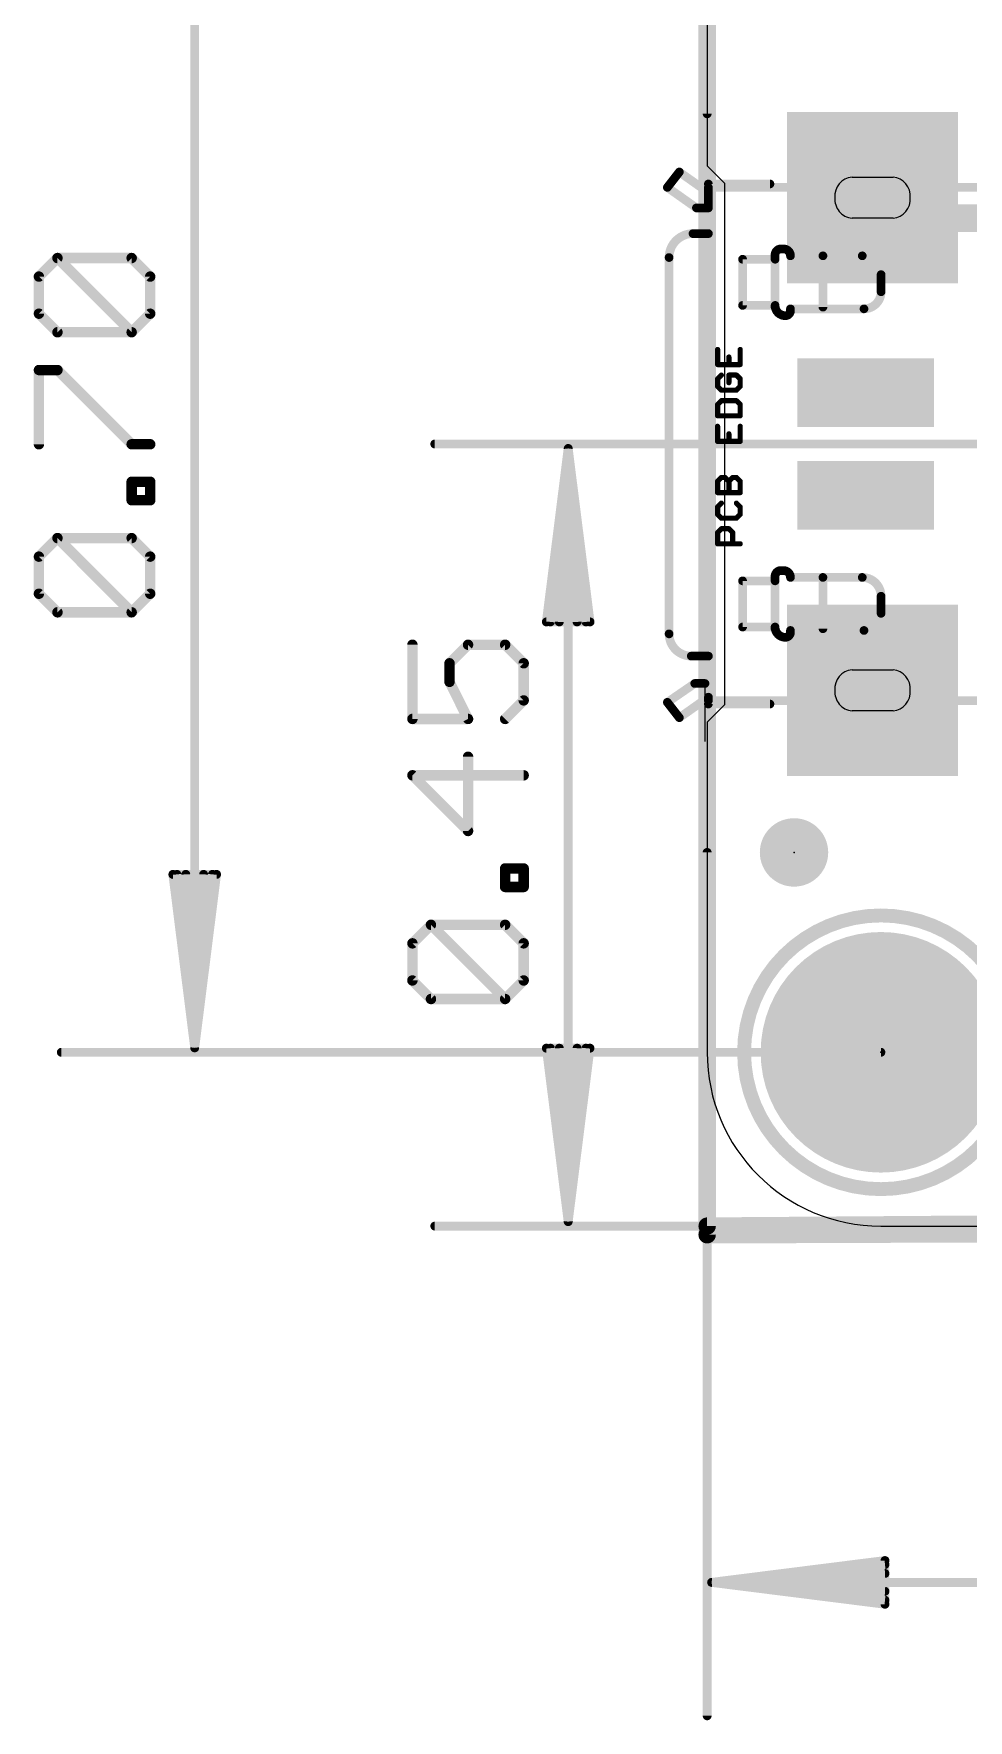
# Model space of a CAD drawing. Extents: x -9.8 to 49.9, y -7.2 to 30.7.
# Drawn here: x -9.85 to 3.82, y -7.22 to 17.43 of the extents above; entities that cross this region are included whole.
import ezdxf

# ---------------------------------------------------------------- set-up
doc = ezdxf.new("R2010")
doc.units = 0
for name, color, linetype in [('1', 14, 'CONTINUOUS'), ('16', 174, 'CONTINUOUS'), ('17', 94, 'CONTINUOUS'), ('20', 178, 'CONTINUOUS'), ('21', 2, 'CONTINUOUS'), ('23', 178, 'CONTINUOUS'), ('47', 250, 'CONTINUOUS'), ('51', 250, 'CONTINUOUS')]:
    doc.layers.add(name, color=color, linetype=linetype)

# ---------------------------------------------------------------- blocks, each defined once
blk = doc.blocks.new('RECT')
blk.add_solid([(-0.5, -0.5), (0.5, -0.5), (-0.5, 0.5), (0.5, 0.5)])
blk = doc.blocks.new('SQUAREP')
blk.add_solid([(-0.5, -0.5), (0.5, -0.5), (-0.5, 0.5), (0.5, 0.5)])
blk = doc.blocks.new('PIE')
at = {"const_width": 0.5}
blk.add_lwpolyline([(0, -0.25, 1), (0, 0.25, 1), (0, -0.25)], format="xyb", dxfattribs=at)
blk = doc.blocks.new('ROUNDP')
at = {"const_width": 0.5}
blk.add_lwpolyline([(0, -0.25, 1), (0, 0.25, 1), (0, -0.25)], format="xyb", dxfattribs=at)

msp = doc.modelspace()

# ---------------------------------------------------------------- linework, layer by layer
at = {"layer": '1'}
for points, const_width in [([(0, -0.127), (0, 22.606)], 0.254), ([(5.218, 14.73), (2.845, 14.73)], 0.4064), ([(36.068, 0), (0, -0.127)], 0.254)]:
    msp.add_lwpolyline(points, dxfattribs=dict(at, const_width=const_width))
for points, const_width in [([(2.845, 14.8316, 1), (2.845, 14.6284)], 0.2032), ([(-0.0002, -0.0635, 1), (0.0002, -0.1905)], 0.127), ([(-0.0635, -0.127, 1), (0.0635, -0.127)], 0.127)]:
    msp.add_lwpolyline(points, format="xyb", dxfattribs=dict(at, const_width=const_width))
at = {"layer": '16', "const_width": 0.254}
for points in [[(0, 0), (0, 22.733)], [(36.068, 0.254), (0, 0)]]:
    msp.add_lwpolyline(points, dxfattribs=at)
at = {"layer": '16', "const_width": 0.127}
for points in [[(-0.0004, 0.0635, 1), (0.0004, -0.0635)], [(-0.0635, 0, 1), (0.0635, 0)]]:
    msp.add_lwpolyline(points, format="xyb", dxfattribs=at)
at = {"layer": '20'}
for p, q in [((0, 20.32), (0, 15.494)), ((0, 15.494), (0.254, 15.24)), ((2.118, 15.33), (2.718, 15.33)), ((0.254, 15.24), (0.254, 7.62)), ((2.718, 14.73), (2.118, 14.73)), ((2.118, 8.13), (2.718, 8.13)), ((0.254, 7.62), (0, 7.366)), ((2.718, 7.53), (2.118, 7.53)), ((0, 7.366), (0, 2.54)), ((2.54, 0), (34.29, 0))]:
    msp.add_line(p, q, dxfattribs=at)
for centre, radius, start, end in [((2.143, 15.055), 0.2761, 95.1944, 185.1944), ((2.693, 15.055), 0.2761, 354.8056, 84.8056), ((2.143, 15.005), 0.2761, 174.8056, 264.8056), ((2.693, 15.005), 0.2761, 275.1944, 5.1944), ((2.143, 7.855), 0.2761, 95.1944, 185.1944), ((2.693, 7.855), 0.2761, 354.8056, 84.8056), ((2.143, 7.805), 0.2761, 174.8056, 264.8056), ((2.693, 7.805), 0.2761, 275.1944, 5.1944), ((2.54, 2.54), 2.54, 180, 270)]:
    msp.add_arc(centre, radius, start, end, dxfattribs=at)
at = {"layer": '21'}
for points, const_width in [([(0.018, 15.2618, 1), (0.018, 15.1982)], 0.0635), ([(0.0498, 15.23, 1), (-0.0137, 15.23)], 0.0635), ([(0.918, 15.1982, 1), (0.918, 15.2618)], 0.0635), ([(0.018, 7.6618, 1), (0.018, 7.5983)], 0.0635), ([(-0.0137, 7.63, 1), (0.0498, 7.63)], 0.0635), ([(0.918, 7.5983, 1), (0.918, 7.6618)], 0.0635), ([(2.54, 0.54, 1), (2.54, 4.54, 1), (2.54, 0.54)], 0.2032)]:
    msp.add_lwpolyline(points, format="xyb", dxfattribs=dict(at, const_width=const_width))
at = {"layer": '21', "const_width": 0.127}
for points in [[(0.918, 15.23), (0.018, 15.23)], [(0.018, 15.23), (0.018, 7.63)], [(0.018, 7.63), (0.918, 7.63)]]:
    msp.add_lwpolyline(points, dxfattribs=at)
at = {"layer": '23'}
for p in [(1.27, 5.461), (2.54, 2.54)]:
    msp.add_point(p, dxfattribs=at)
at = {"layer": '47'}
for points, const_width in [([(0, 16.256), (0, 30.271)], 0.13), ([(-7.493, 2.605), (-7.493, 20.128)], 0.13), ([(-9.7707, 13.8766), (-9.4995, 14.1478)], 0.1524), ([(-9.4995, 14.1478), (-8.4149, 14.1478)], 0.1524), ([(-8.4149, 13.0631), (-9.4995, 14.1478)], 0.1524), ([(-8.4149, 14.1478), (-8.1437, 13.8766)], 0.1524), ([(-9.7707, 13.3343), (-9.7707, 13.8766)], 0.1524), ([(-8.1437, 13.8766), (-8.1437, 13.3343)], 0.1524), ([(-9.4995, 13.0631), (-9.7707, 13.3343)], 0.1524), ([(-8.1437, 13.3343), (-8.4149, 13.0631)], 0.1524), ([(-8.4149, 13.0631), (-9.4995, 13.0631)], 0.1524), ([(-9.7707, 11.426), (-9.7707, 12.5106)], 0.1524), ([(-9.7707, 12.5106), (-9.4995, 12.5106)], 0.1524), ([(-9.4995, 12.5106), (-8.4149, 11.426)], 0.1524), ([(-8.4149, 11.426), (-8.1437, 11.426)], 0.1524), ([(4.318, 11.43), (-3.982, 11.43)], 0.13), ([(-2.032, 11.365), (-2.3512, 8.83)], 0.13), ([(-2.032, 11.365), (-2.292, 8.83)], 0.13), ([(-2.032, 11.365), (-2.162, 8.83)], 0.13), ([(-2.032, 0.065), (-2.032, 11.365)], 0.13), ([(-1.7128, 8.83), (-2.032, 11.365)], 0.13), ([(-1.902, 8.83), (-2.032, 11.365)], 0.13), ([(-1.772, 8.83), (-2.032, 11.365)], 0.13), ([(-8.4149, 10.6074), (-8.4149, 10.8786)], 0.1524), ([(-8.4149, 10.8786), (-8.1437, 10.8786)], 0.1524), ([(-8.1437, 10.8786), (-8.1437, 10.6074)], 0.1524), ([(-8.1437, 10.6074), (-8.4149, 10.6074)], 0.1524), ([(-9.7707, 9.7837), (-9.4995, 10.0549)], 0.1524), ([(-9.4995, 10.0549), (-8.4149, 10.0549)], 0.1524), ([(-8.4149, 8.9702), (-9.4995, 10.0549)], 0.1524), ([(-8.4149, 10.0549), (-8.1437, 9.7837)], 0.1524), ([(-9.7707, 9.2414), (-9.7707, 9.7837)], 0.1524), ([(-8.1437, 9.7837), (-8.1437, 9.2414)], 0.1524), ([(-9.4995, 8.9702), (-9.7707, 9.2414)], 0.1524), ([(-8.1437, 9.2414), (-8.4149, 8.9702)], 0.1524), ([(-8.4149, 8.9702), (-9.4995, 8.9702)], 0.1524), ([(-2.3512, 8.83), (-1.7128, 8.83)], 0.13), ([(-4.3097, 8.4963), (-4.3097, 7.4116)], 0.1524), ([(-3.7674, 8.2251), (-3.4962, 8.4963)], 0.1524), ([(-3.4962, 8.4963), (-2.9539, 8.4963)], 0.1524), ([(-2.9539, 8.4963), (-2.6827, 8.2251)], 0.1524), ([(-3.7674, 7.954), (-3.7674, 8.2251)], 0.1524), ([(-2.6827, 8.2251), (-2.6827, 7.6828)], 0.1524), ([(-3.4962, 7.4116), (-3.7674, 7.954)], 0.1524), ([(-2.6827, 7.6828), (-2.9539, 7.4116)], 0.1524), ([(-4.3097, 7.4116), (-3.4962, 7.4116)], 0.1524), ([(-3.4962, 5.7745), (-3.4962, 6.8591)], 0.1524), ([(-2.6827, 6.588), (-4.3097, 6.588)], 0.1524), ([(-4.3097, 6.588), (-3.4962, 5.7745)], 0.1524), ([(0, 5.461), (0, -7.157)], 0.13), ([(-7.493, 2.605), (-7.8122, 5.14)], 0.13), ([(-7.8122, 5.14), (-7.1738, 5.14)], 0.13), ([(-7.493, 2.605), (-7.753, 5.14)], 0.13), ([(-7.493, 2.605), (-7.623, 5.14)], 0.13), ([(-7.1738, 5.14), (-7.493, 2.605)], 0.13), ([(-7.363, 5.14), (-7.493, 2.605)], 0.13), ([(-7.233, 5.14), (-7.493, 2.605)], 0.13), ([(-2.9539, 4.9559), (-2.9539, 5.2271)], 0.1524), ([(-2.9539, 5.2271), (-2.6827, 5.2271)], 0.1524), ([(-2.6827, 5.2271), (-2.6827, 4.9559)], 0.1524), ([(-2.6827, 4.9559), (-2.9539, 4.9559)], 0.1524), ([(-4.3097, 4.1322), (-4.0385, 4.4034)], 0.1524), ([(-4.0385, 4.4034), (-2.9539, 4.4034)], 0.1524), ([(-2.9539, 3.3187), (-4.0385, 4.4034)], 0.1524), ([(-2.9539, 4.4034), (-2.6827, 4.1322)], 0.1524), ([(-4.3097, 3.5899), (-4.3097, 4.1322)], 0.1524), ([(-2.6827, 4.1322), (-2.6827, 3.5899)], 0.1524), ([(-4.0385, 3.3187), (-4.3097, 3.5899)], 0.1524), ([(-2.6827, 3.5899), (-2.9539, 3.3187)], 0.1524), ([(-2.9539, 3.3187), (-4.0385, 3.3187)], 0.1524), ([(2.54, 2.54), (-9.443, 2.54)], 0.13), ([(-2.032, 0.065), (-2.3512, 2.6)], 0.13), ([(-2.3512, 2.6), (-1.7128, 2.6)], 0.13), ([(-2.032, 0.065), (-2.292, 2.6)], 0.13), ([(-2.032, 0.065), (-2.162, 2.6)], 0.13), ([(-1.7128, 2.6), (-2.032, 0.065)], 0.13), ([(-1.902, 2.6), (-2.032, 0.065)], 0.13), ([(-1.772, 2.6), (-2.032, 0.065)], 0.13), ([(4.953, 0), (-3.982, 0)], 0.13), ([(0.065, -5.207), (2.6, -4.8878)], 0.13), ([(0.065, -5.207), (2.6, -4.947)], 0.13), ([(2.6, -4.8878), (2.6, -5.5262)], 0.13), ([(0.065, -5.207), (2.6, -5.077)], 0.13), ([(0.065, -5.207), (21.652, -5.207)], 0.13), ([(2.6, -5.5262), (0.065, -5.207)], 0.13), ([(2.6, -5.337), (0.065, -5.207)], 0.13), ([(2.6, -5.467), (0.065, -5.207)], 0.13)]:
    msp.add_lwpolyline(points, dxfattribs=dict(at, const_width=const_width))
for points, const_width in [([(-0.0325, 16.256, 1), (0.0325, 16.256)], 0.065), ([(-9.4726, 14.1747, 1), (-9.5265, 14.1208)], 0.0762), ([(-9.4995, 14.1859, 1), (-9.4995, 14.1097)], 0.0762), ([(-9.4726, 14.1208, 1), (-9.5265, 14.1747)], 0.0762), ([(-8.3879, 14.1747, 1), (-8.4418, 14.1208)], 0.0762), ([(-8.4149, 14.1097, 1), (-8.4149, 14.1859)], 0.0762), ([(-9.7326, 13.8766, 1), (-9.8088, 13.8766)], 0.0762), ([(-9.7976, 13.9036, 1), (-9.7437, 13.8497)], 0.0762), ([(-8.1056, 13.8766, 1), (-8.1818, 13.8766)], 0.0762), ([(-8.1706, 13.8497, 1), (-8.1168, 13.9036)], 0.0762), ([(-9.7437, 13.3612, 1), (-9.7976, 13.3073)], 0.0762), ([(-9.8088, 13.3343, 1), (-9.7326, 13.3343)], 0.0762), ([(-8.1818, 13.3343, 1), (-8.1056, 13.3343)], 0.0762), ([(-8.1168, 13.3073, 1), (-8.1706, 13.3612)], 0.0762), ([(-9.4995, 13.1012, 1), (-9.4995, 13.025)], 0.0762), ([(-9.5265, 13.0362, 1), (-9.4726, 13.0901)], 0.0762), ([(-8.4418, 13.0901, 1), (-8.3879, 13.0362)], 0.0762), ([(-8.4418, 13.0362, 1), (-8.3879, 13.0901)], 0.0762), ([(-8.4149, 13.025, 1), (-8.4149, 13.1012)], 0.0762), ([(-9.7326, 12.5106, 1), (-9.8088, 12.5106)], 0.0762), ([(-9.7707, 12.5487, 1), (-9.7707, 12.4725)], 0.0762), ([(-9.4726, 12.5376, 1), (-9.5265, 12.4837)], 0.0762), ([(-9.4995, 12.4725, 1), (-9.4995, 12.5487)], 0.0762), ([(-9.8088, 11.426, 1), (-9.7326, 11.426)], 0.0762), ([(-8.4149, 11.4641, 1), (-8.4149, 11.3879)], 0.0762), ([(-8.4418, 11.399, 1), (-8.3879, 11.4529)], 0.0762), ([(-8.1437, 11.3879, 1), (-8.1437, 11.4641)], 0.0762), ([(-3.982, 11.4625, 1), (-3.982, 11.3975)], 0.065), ([(-1.9995, 11.365, 1), (-2.0645, 11.365)], 0.065), ([(-1.9998, 11.3691, 1), (-2.0642, 11.3609)], 0.065), ([(-1.9995, 11.3633, 1), (-2.0645, 11.3667)], 0.065), ([(-1.9995, 11.3667, 1), (-2.0645, 11.3633)], 0.065), ([(-1.9997, 11.3683, 1), (-2.0643, 11.3617)], 0.065), ([(-1.9997, 11.3617, 1), (-2.0643, 11.3683)], 0.065), ([(-1.9998, 11.3609, 1), (-2.0642, 11.3691)], 0.065), ([(-8.3768, 10.8786, 1), (-8.453, 10.8786)], 0.0762), ([(-8.4149, 10.9167, 1), (-8.4149, 10.8405)], 0.0762), ([(-8.1056, 10.8786, 1), (-8.1818, 10.8786)], 0.0762), ([(-8.1437, 10.8405, 1), (-8.1437, 10.9167)], 0.0762), ([(-8.4149, 10.6455, 1), (-8.4149, 10.5693)], 0.0762), ([(-8.453, 10.6074, 1), (-8.3768, 10.6074)], 0.0762), ([(-8.1818, 10.6074, 1), (-8.1056, 10.6074)], 0.0762), ([(-8.1437, 10.5693, 1), (-8.1437, 10.6455)], 0.0762), ([(-9.4995, 10.093, 1), (-9.4995, 10.0168)], 0.0762), ([(-9.4726, 10.0818, 1), (-9.5265, 10.028)], 0.0762), ([(-9.4726, 10.028, 1), (-9.5265, 10.0818)], 0.0762), ([(-8.3879, 10.0818, 1), (-8.4418, 10.028)], 0.0762), ([(-8.4149, 10.0168, 1), (-8.4149, 10.093)], 0.0762), ([(-9.7326, 9.7837, 1), (-9.8088, 9.7837)], 0.0762), ([(-8.1056, 9.7837, 1), (-8.1818, 9.7837)], 0.0762), ([(-9.7976, 9.8107, 1), (-9.7437, 9.7568)], 0.0762), ([(-8.1706, 9.7568, 1), (-8.1168, 9.8107)], 0.0762), ([(-9.8088, 9.2414, 1), (-9.7326, 9.2414)], 0.0762), ([(-9.7437, 9.2683, 1), (-9.7976, 9.2145)], 0.0762), ([(-8.1818, 9.2414, 1), (-8.1056, 9.2414)], 0.0762), ([(-8.1168, 9.2145, 1), (-8.1706, 9.2683)], 0.0762), ([(-9.4995, 9.0083, 1), (-9.4995, 8.9321)], 0.0762), ([(-9.5265, 8.9433, 1), (-9.4726, 8.9972)], 0.0762), ([(-8.4418, 8.9972, 1), (-8.3879, 8.9433)], 0.0762), ([(-8.4418, 8.9433, 1), (-8.3879, 8.9972)], 0.0762), ([(-8.4149, 8.9321, 1), (-8.4149, 9.0083)], 0.0762), ([(-2.3512, 8.8625, 1), (-2.3512, 8.7975)], 0.065), ([(-1.7128, 8.7975, 1), (-1.7128, 8.8625)], 0.065), ([(-2.3835, 8.8341, 1), (-2.319, 8.8259)], 0.065), ([(-2.3243, 8.8333, 1), (-2.2597, 8.8267)], 0.065), ([(-2.1945, 8.8317, 1), (-2.1295, 8.8283)], 0.065), ([(-1.9345, 8.8283, 1), (-1.8695, 8.8317)], 0.065), ([(-1.8043, 8.8267, 1), (-1.7397, 8.8333)], 0.065), ([(-1.745, 8.8259, 1), (-1.6805, 8.8341)], 0.065), ([(-4.2716, 8.4963, 1), (-4.3478, 8.4963)], 0.0762), ([(-3.4962, 8.5344, 1), (-3.4962, 8.4582)], 0.0762), ([(-3.4693, 8.4693, 1), (-3.5231, 8.5232)], 0.0762), ([(-2.9269, 8.5232, 1), (-2.9808, 8.4693)], 0.0762), ([(-2.9539, 8.4582, 1), (-2.9539, 8.5344)], 0.0762), ([(-3.7293, 8.2251, 1), (-3.8055, 8.2251)], 0.0762), ([(-3.7943, 8.2521, 1), (-3.7404, 8.1982)], 0.0762), ([(-2.6446, 8.2251, 1), (-2.7208, 8.2251)], 0.0762), ([(-2.7096, 8.1982, 1), (-2.6558, 8.2521)], 0.0762), ([(-3.8055, 7.954, 1), (-3.7293, 7.954)], 0.0762), ([(-3.7333, 7.971, 1), (-3.8014, 7.9369)], 0.0762), ([(-2.7208, 7.6828, 1), (-2.6446, 7.6828)], 0.0762), ([(-2.6558, 7.6558, 1), (-2.7096, 7.7097)], 0.0762), ([(-4.3097, 7.4497, 1), (-4.3097, 7.3735)], 0.0762), ([(-4.3478, 7.4116, 1), (-4.2716, 7.4116)], 0.0762), ([(-3.5303, 7.3946, 1), (-3.4621, 7.4287)], 0.0762), ([(-3.4962, 7.3735, 1), (-3.4962, 7.4497)], 0.0762), ([(-2.9808, 7.4386, 1), (-2.9269, 7.3847)], 0.0762), ([(-3.4581, 6.8591, 1), (-3.5343, 6.8591)], 0.0762), ([(-4.3097, 6.6261, 1), (-4.3097, 6.5499)], 0.0762), ([(-4.2827, 6.6149, 1), (-4.3366, 6.561)], 0.0762), ([(-2.6827, 6.5499, 1), (-2.6827, 6.6261)], 0.0762), ([(-3.5343, 5.7745, 1), (-3.4581, 5.7745)], 0.0762), ([(-3.5231, 5.7475, 1), (-3.4693, 5.8014)], 0.0762), ([(0.0325, 5.461, 1), (-0.0325, 5.461)], 0.065), ([(-7.78, 5.1441, 1), (-7.8445, 5.1359)], 0.065), ([(-7.8122, 5.1725, 1), (-7.8122, 5.1075)], 0.065), ([(-7.7207, 5.1433, 1), (-7.7853, 5.1367)], 0.065), ([(-7.5905, 5.1417, 1), (-7.6555, 5.1383)], 0.065), ([(-7.3305, 5.1383, 1), (-7.3955, 5.1417)], 0.065), ([(-7.2007, 5.1367, 1), (-7.2653, 5.1433)], 0.065), ([(-7.1415, 5.1359, 1), (-7.206, 5.1441)], 0.065), ([(-7.1738, 5.1075, 1), (-7.1738, 5.1725)], 0.065), ([(-2.9158, 5.2271, 1), (-2.992, 5.2271)], 0.0762), ([(-2.9539, 5.2652, 1), (-2.9539, 5.189)], 0.0762), ([(-2.6446, 5.2271, 1), (-2.7208, 5.2271)], 0.0762), ([(-2.6827, 5.189, 1), (-2.6827, 5.2652)], 0.0762), ([(-2.9539, 4.994, 1), (-2.9539, 4.9178)], 0.0762), ([(-2.992, 4.9559, 1), (-2.9158, 4.9559)], 0.0762), ([(-2.7208, 4.9559, 1), (-2.6446, 4.9559)], 0.0762), ([(-2.6827, 4.9178, 1), (-2.6827, 4.994)], 0.0762), ([(-4.0385, 4.4415, 1), (-4.0385, 4.3653)], 0.0762), ([(-4.0116, 4.4303, 1), (-4.0655, 4.3765)], 0.0762), ([(-4.0116, 4.3765, 1), (-4.0655, 4.4303)], 0.0762), ([(-2.9269, 4.4303, 1), (-2.9808, 4.3765)], 0.0762), ([(-2.9539, 4.3653, 1), (-2.9539, 4.4415)], 0.0762), ([(-4.2716, 4.1322, 1), (-4.3478, 4.1322)], 0.0762), ([(-4.3366, 4.1592, 1), (-4.2827, 4.1053)], 0.0762), ([(-2.6446, 4.1322, 1), (-2.7208, 4.1322)], 0.0762), ([(-2.7096, 4.1053, 1), (-2.6558, 4.1592)], 0.0762), ([(-4.3478, 3.5899, 1), (-4.2716, 3.5899)], 0.0762), ([(-4.2827, 3.6168, 1), (-4.3366, 3.563)], 0.0762), ([(-2.7208, 3.5899, 1), (-2.6446, 3.5899)], 0.0762), ([(-2.6558, 3.563, 1), (-2.7096, 3.6168)], 0.0762), ([(-4.0385, 3.3568, 1), (-4.0385, 3.2806)], 0.0762), ([(-4.0655, 3.2918, 1), (-4.0116, 3.3457)], 0.0762), ([(-2.9808, 3.3457, 1), (-2.9269, 3.2918)], 0.0762), ([(-2.9808, 3.2918, 1), (-2.9269, 3.3457)], 0.0762), ([(-2.9539, 3.2806, 1), (-2.9539, 3.3568)], 0.0762), ([(-9.443, 2.5725, 1), (-9.443, 2.5075)], 0.065), ([(-7.5252, 2.6091, 1), (-7.4608, 2.6009)], 0.065), ([(-7.5253, 2.6083, 1), (-7.4607, 2.6017)], 0.065), ([(-7.5255, 2.6033, 1), (-7.4605, 2.6067)], 0.065), ([(-7.5255, 2.6067, 1), (-7.4605, 2.6033)], 0.065), ([(-7.5255, 2.605, 1), (-7.4605, 2.605)], 0.065), ([(-7.5253, 2.6017, 1), (-7.4607, 2.6083)], 0.065), ([(-7.5252, 2.6009, 1), (-7.4608, 2.6091)], 0.065), ([(-2.319, 2.6041, 1), (-2.3835, 2.5959)], 0.065), ([(-2.3512, 2.6325, 1), (-2.3512, 2.5675)], 0.065), ([(-2.2597, 2.6033, 1), (-2.3243, 2.5967)], 0.065), ([(-2.1295, 2.6017, 1), (-2.1945, 2.5983)], 0.065), ([(-1.8695, 2.5983, 1), (-1.9345, 2.6017)], 0.065), ([(-1.7397, 2.5967, 1), (-1.8043, 2.6033)], 0.065), ([(-1.6805, 2.5959, 1), (-1.745, 2.6041)], 0.065), ([(-1.7128, 2.5675, 1), (-1.7128, 2.6325)], 0.065), ([(2.54, 2.5075, 1), (2.54, 2.5725)], 0.065), ([(-3.982, 0.0325, 1), (-3.982, -0.0325)], 0.065), ([(-2.0642, 0.0691, 1), (-1.9998, 0.0609)], 0.065), ([(-2.0643, 0.0683, 1), (-1.9997, 0.0617)], 0.065), ([(-2.0645, 0.0633, 1), (-1.9995, 0.0667)], 0.065), ([(-2.0645, 0.0667, 1), (-1.9995, 0.0633)], 0.065), ([(-2.0645, 0.065, 1), (-1.9995, 0.065)], 0.065), ([(-2.0643, 0.0617, 1), (-1.9997, 0.0683)], 0.065), ([(-2.0642, 0.0609, 1), (-1.9998, 0.0691)], 0.065), ([(2.6325, -4.8878, 1), (2.5675, -4.8878)], 0.065), ([(2.6041, -4.92, 1), (2.5959, -4.8555)], 0.065), ([(2.6033, -4.9793, 1), (2.5967, -4.9147)], 0.065), ([(0.065, -5.1745, 1), (0.065, -5.2395)], 0.065), ([(0.0691, -5.1748, 1), (0.0609, -5.2392)], 0.065), ([(0.0633, -5.1745, 1), (0.0667, -5.2395)], 0.065), ([(0.0667, -5.1745, 1), (0.0633, -5.2395)], 0.065), ([(0.0683, -5.1747, 1), (0.0617, -5.2393)], 0.065), ([(0.0617, -5.1747, 1), (0.0683, -5.2393)], 0.065), ([(0.0609, -5.1748, 1), (0.0691, -5.2392)], 0.065), ([(2.6017, -5.1095, 1), (2.5983, -5.0445)], 0.065), ([(2.5967, -5.4993, 1), (2.6033, -5.4347)], 0.065), ([(2.5983, -5.3695, 1), (2.6017, -5.3045)], 0.065), ([(2.5675, -5.5262, 1), (2.6325, -5.5262)], 0.065), ([(2.5959, -5.5585, 1), (2.6041, -5.494)], 0.065), ([(-0.0325, -7.157, 1), (0.0325, -7.157)], 0.065)]:
    msp.add_lwpolyline(points, format="xyb", dxfattribs=dict(at, const_width=const_width))
at = {"layer": '51'}
msp.add_line((-0.032, 7.93), (-0.032, 7.08), dxfattribs=at)
for points, const_width in [([(-0.407, 15.405), (-0.582, 15.18)], 0.127), ([(-0.407, 15.405), (0.018, 15.105)], 0.127), ([(-0.582, 15.18), (-0.157, 14.88)], 0.127), ([(4.443, 15.18), (0.018, 15.18)], 0.127), ([(0.018, 15.18), (0.018, 15.105)], 0.127), ([(0.018, 15.105), (0.018, 14.88)], 0.127), ([(-0.157, 14.88), (0.018, 14.88)], 0.127), ([(0.018, 14.88), (0.018, 14.505)], 0.127), ([(0.018, 14.505), (-0.207, 14.505)], 0.127), ([(0.018, 14.505), (0.018, 8.33)], 0.127), ([(1.093, 14.28), (1.118, 14.28)], 0.127), ([(-0.557, 14.155), (-0.557, 8.655)], 0.127), ([(0.518, 13.455), (0.518, 14.13)], 0.127), ([(0.518, 14.13), (0.993, 14.13)], 0.127), ([(0.993, 14.13), (0.993, 14.205)], 0.127), ([(0.993, 14.13), (0.993, 13.43)], 0.127), ([(1.218, 14.18), (1.693, 14.18)], 0.127), ([(1.693, 14.18), (2.268, 14.18)], 0.127), ([(1.693, 14.18), (1.693, 13.43)], 0.127), ([(2.543, 13.905), (2.543, 13.655)], 0.127), ([(0.993, 13.455), (0.518, 13.455)], 0.127), ([(2.293, 13.405), (1.218, 13.405)], 0.127), ([(1.218, 13.405), (1.218, 13.38)], 0.127), ([(0.1526, 12.811), (0.1526, 12.5907)], 0.0762), ([(0.4831, 12.5907), (0.4831, 12.811)], 0.0762), ([(0.1526, 12.5907), (0.4831, 12.5907)], 0.0762), ([(0.3179, 12.5907), (0.3179, 12.7009)], 0.0762), ([(0.2077, 12.4368), (0.1526, 12.3817)], 0.0762), ([(0.1526, 12.3817), (0.1526, 12.2716)], 0.0762), ([(0.428, 12.4368), (0.3179, 12.4368)], 0.0762), ([(0.3179, 12.4368), (0.3179, 12.3267)], 0.0762), ([(0.4831, 12.3817), (0.428, 12.4368)], 0.0762), ([(0.4831, 12.2716), (0.4831, 12.3817)], 0.0762), ([(0.1526, 12.2716), (0.2077, 12.2165)], 0.0762), ([(0.2077, 12.0626), (0.1526, 12.0075)], 0.0762), ([(0.2077, 12.2165), (0.428, 12.2165)], 0.0762), ([(0.428, 12.0626), (0.2077, 12.0626)], 0.0762), ([(0.428, 12.2165), (0.4831, 12.2716)], 0.0762), ([(0.4831, 12.0075), (0.428, 12.0626)], 0.0762), ([(0.1526, 12.0075), (0.1526, 11.8423)], 0.0762), ([(0.1526, 11.8423), (0.4831, 11.8423)], 0.0762), ([(0.4831, 11.8423), (0.4831, 12.0075)], 0.0762), ([(0.1526, 11.6884), (0.1526, 11.4681)], 0.0762), ([(0.3179, 11.4681), (0.3179, 11.5783)], 0.0762), ([(0.4831, 11.4681), (0.4831, 11.6884)], 0.0762), ([(0.1526, 11.4681), (0.4831, 11.4681)], 0.0762), ([(0.1526, 10.8849), (0.2077, 10.94)], 0.0762), ([(0.1526, 10.7197), (0.1526, 10.8849)], 0.0762), ([(0.2077, 10.94), (0.2628, 10.94)], 0.0762), ([(0.2628, 10.94), (0.3179, 10.8849)], 0.0762), ([(0.3179, 10.8849), (0.3729, 10.94)], 0.0762), ([(0.3179, 10.7197), (0.3179, 10.8849)], 0.0762), ([(0.3729, 10.94), (0.428, 10.94)], 0.0762), ([(0.428, 10.94), (0.4831, 10.8849)], 0.0762), ([(0.4831, 10.8849), (0.4831, 10.7197)], 0.0762), ([(0.4831, 10.7197), (0.1526, 10.7197)], 0.0762), ([(0.2077, 10.5658), (0.1526, 10.5107)], 0.0762), ([(0.4831, 10.5107), (0.428, 10.5658)], 0.0762), ([(0.1526, 10.5107), (0.1526, 10.4006)], 0.0762), ([(0.1526, 10.4006), (0.2077, 10.3455)], 0.0762), ([(0.2077, 10.3455), (0.428, 10.3455)], 0.0762), ([(0.428, 10.3455), (0.4831, 10.4006)], 0.0762), ([(0.4831, 10.4006), (0.4831, 10.5107)], 0.0762), ([(0.1526, 10.1365), (0.2077, 10.1916)], 0.0762), ([(0.1526, 9.9713), (0.1526, 10.1365)], 0.0762), ([(0.2077, 10.1916), (0.3179, 10.1916)], 0.0762), ([(0.3179, 10.1916), (0.3729, 10.1365)], 0.0762), ([(0.3729, 10.1365), (0.3729, 9.9713)], 0.0762), ([(0.4831, 9.9713), (0.1526, 9.9713)], 0.0762), ([(1.093, 9.58), (1.118, 9.58)], 0.127), ([(0.518, 8.755), (0.518, 9.43)], 0.127), ([(0.518, 9.43), (0.993, 9.43)], 0.127), ([(0.993, 9.43), (0.993, 9.505)], 0.127), ([(0.993, 9.43), (0.993, 8.73)], 0.127), ([(1.218, 9.48), (1.693, 9.48)], 0.127), ([(1.693, 9.48), (2.268, 9.48)], 0.127), ([(1.693, 9.48), (1.693, 8.73)], 0.127), ([(2.543, 9.205), (2.543, 8.955)], 0.127), ([(0.993, 8.755), (0.518, 8.755)], 0.127), ([(2.293, 8.705), (1.218, 8.705)], 0.127), ([(1.218, 8.705), (1.218, 8.68)], 0.127), ([(-0.232, 8.33), (0.018, 8.33)], 0.127), ([(0.018, 8.33), (0.018, 7.73)], 0.127), ([(-0.582, 7.655), (-0.182, 7.93)], 0.127), ([(-0.182, 7.93), (-0.032, 7.93)], 0.127), ([(-0.407, 7.43), (-0.582, 7.655)], 0.127), ([(0.018, 7.73), (-0.407, 7.43)], 0.127), ([(0.018, 7.73), (0.018, 7.68)], 0.127), ([(0.018, 7.68), (4.518, 7.68)], 0.127)]:
    msp.add_lwpolyline(points, dxfattribs=dict(at, const_width=const_width))
for points, const_width in [([(-0.3887, 15.4309, 1), (-0.4253, 15.3791)], 0.0635), ([(-0.3819, 15.3855, 1), (-0.4321, 15.4245)], 0.0635), ([(-0.5637, 15.2059, 1), (-0.6003, 15.1541)], 0.0635), ([(-0.6071, 15.1995, 1), (-0.5569, 15.1605)], 0.0635), ([(0.018, 15.2118, 1), (0.018, 15.1483)], 0.0635), ([(0.0498, 15.18, 1), (-0.0137, 15.18)], 0.0635), ([(0.0498, 15.105, 1), (-0.0137, 15.105)], 0.0635), ([(-0.0137, 15.105, 1), (0.0498, 15.105)], 0.0635), ([(-0.0003, 15.0791, 1), (0.0363, 15.1309)], 0.0635), ([(-0.157, 14.9118, 1), (-0.157, 14.8483)], 0.0635), ([(-0.1753, 14.8541, 1), (-0.1387, 14.9059)], 0.0635), ([(0.0498, 14.88, 1), (-0.0137, 14.88)], 0.0635), ([(-0.0137, 14.88, 1), (0.0498, 14.88)], 0.0635), ([(0.018, 14.8483, 1), (0.018, 14.9118)], 0.0635), ([(-0.207, 14.505, 0.4142), (-0.557, 14.155)], 0.127), ([(-0.207, 14.5368, 1), (-0.207, 14.4733)], 0.0635), ([(-0.207, 14.4733, 1), (-0.207, 14.5368)], 0.0635), ([(0.0498, 14.505, 1), (-0.0137, 14.505)], 0.0635), ([(0.018, 14.4733, 1), (0.018, 14.5368)], 0.0635), ([(-0.0137, 14.505, 1), (0.0498, 14.505)], 0.0635), ([(1.093, 14.28, 0.4142), (0.993, 14.205)], 0.127), ([(1.093, 14.3118, 1), (1.093, 14.2483)], 0.0635), ([(1.218, 14.18, 0.4142), (1.118, 14.28)], 0.127), ([(1.118, 14.3118, 1), (1.118, 14.2483)], 0.0635), ([(1.0885, 14.2486, 1), (1.0975, 14.3114)], 0.0635), ([(1.118, 14.2483, 1), (1.118, 14.3118)], 0.0635), ([(-0.5252, 14.155, 1), (-0.5888, 14.155)], 0.0635), ([(-0.5888, 14.155, 1), (-0.5252, 14.155)], 0.0635), ([(0.518, 14.1618, 1), (0.518, 14.0983)], 0.0635), ([(0.5497, 14.13, 1), (0.4863, 14.13)], 0.0635), ([(1.0248, 14.205, 1), (0.9612, 14.205)], 0.0635), ([(0.9616, 14.2095, 1), (1.0244, 14.2005)], 0.0635), ([(1.0248, 14.13, 1), (0.9612, 14.13)], 0.0635), ([(0.9612, 14.13, 1), (1.0248, 14.13)], 0.0635), ([(0.993, 14.0983, 1), (0.993, 14.1618)], 0.0635), ([(1.218, 14.2118, 1), (1.218, 14.1483)], 0.0635), ([(1.1863, 14.18, 1), (1.2497, 14.18)], 0.0635), ([(1.693, 14.2118, 1), (1.693, 14.1483)], 0.0635), ([(1.7248, 14.18, 1), (1.6613, 14.18)], 0.0635), ([(1.693, 14.1483, 1), (1.693, 14.2118)], 0.0635), ([(2.268, 14.2118, 1), (2.268, 14.1483)], 0.0635), ([(2.543, 13.905, 0.4142), (2.268, 14.18)], 0.127), ([(2.268, 14.1483, 1), (2.268, 14.2118)], 0.0635), ([(2.5748, 13.905, 1), (2.5112, 13.905)], 0.0635), ([(2.5112, 13.905, 1), (2.5748, 13.905)], 0.0635), ([(2.293, 13.405, 0.4142), (2.543, 13.655)], 0.127), ([(2.5748, 13.655, 1), (2.5112, 13.655)], 0.0635), ([(2.5112, 13.655, 1), (2.5748, 13.655)], 0.0635), ([(0.518, 13.4868, 1), (0.518, 13.4232)], 0.0635), ([(0.4863, 13.455, 1), (0.5497, 13.455)], 0.0635), ([(1.0248, 13.455, 1), (0.9612, 13.455)], 0.0635), ([(0.993, 13.455, 0.4142), (1.143, 13.305)], 0.127), ([(0.9612, 13.43, 1), (1.0248, 13.43)], 0.0635), ([(0.993, 13.4232, 1), (0.993, 13.4868)], 0.0635), ([(1.143, 13.305, 0.4142), (1.218, 13.38)], 0.127), ([(1.143, 13.3368, 1), (1.143, 13.2733)], 0.0635), ([(1.143, 13.2733, 1), (1.143, 13.3368)], 0.0635), ([(1.218, 13.4368, 1), (1.218, 13.3733)], 0.0635), ([(1.2497, 13.405, 1), (1.1863, 13.405)], 0.0635), ([(1.2497, 13.38, 1), (1.1863, 13.38)], 0.0635), ([(1.1863, 13.38, 1), (1.2497, 13.38)], 0.0635), ([(1.6613, 13.43, 1), (1.7248, 13.43)], 0.0635), ([(2.293, 13.4368, 1), (2.293, 13.3733)], 0.0635), ([(2.293, 13.3733, 1), (2.293, 13.4368)], 0.0635), ([(0.1717, 12.811, 1), (0.1336, 12.811)], 0.0381), ([(0.5021, 12.811, 1), (0.4641, 12.811)], 0.0381), ([(0.1526, 12.6098, 1), (0.1526, 12.5717)], 0.0381), ([(0.1336, 12.5907, 1), (0.1717, 12.5907)], 0.0381), ([(0.3369, 12.7009, 1), (0.2988, 12.7009)], 0.0381), ([(0.2988, 12.5907, 1), (0.3369, 12.5907)], 0.0381), ([(0.4641, 12.5907, 1), (0.5021, 12.5907)], 0.0381), ([(0.4831, 12.5717, 1), (0.4831, 12.6098)], 0.0381), ([(0.1717, 12.3817, 1), (0.1336, 12.3817)], 0.0381), ([(0.1391, 12.3952, 1), (0.1661, 12.3683)], 0.0381), ([(0.2212, 12.4234, 1), (0.1942, 12.4503)], 0.0381), ([(0.3369, 12.4368, 1), (0.2988, 12.4368)], 0.0381), ([(0.2988, 12.3267, 1), (0.3369, 12.3267)], 0.0381), ([(0.3179, 12.4559, 1), (0.3179, 12.4178)], 0.0381), ([(0.4415, 12.4503, 1), (0.4146, 12.4234)], 0.0381), ([(0.428, 12.4178, 1), (0.428, 12.4559)], 0.0381), ([(0.5021, 12.3817, 1), (0.4641, 12.3817)], 0.0381), ([(0.4696, 12.3683, 1), (0.4966, 12.3952)], 0.0381), ([(0.1661, 12.2851, 1), (0.1391, 12.2581)], 0.0381), ([(0.1336, 12.2716, 1), (0.1717, 12.2716)], 0.0381), ([(0.2077, 12.2356, 1), (0.2077, 12.1975)], 0.0381), ([(0.2077, 12.0817, 1), (0.2077, 12.0436)], 0.0381), ([(0.1942, 12.203, 1), (0.2212, 12.23)], 0.0381), ([(0.2212, 12.0491, 1), (0.1942, 12.0761)], 0.0381), ([(0.4146, 12.23, 1), (0.4415, 12.203)], 0.0381), ([(0.4415, 12.0761, 1), (0.4146, 12.0491)], 0.0381), ([(0.428, 12.1975, 1), (0.428, 12.2356)], 0.0381), ([(0.428, 12.0436, 1), (0.428, 12.0817)], 0.0381), ([(0.4641, 12.2716, 1), (0.5021, 12.2716)], 0.0381), ([(0.4966, 12.2581, 1), (0.4696, 12.2851)], 0.0381), ([(0.1717, 12.0075, 1), (0.1336, 12.0075)], 0.0381), ([(0.1391, 12.021, 1), (0.1661, 11.9941)], 0.0381), ([(0.1526, 11.8613, 1), (0.1526, 11.8232)], 0.0381), ([(0.1336, 11.8423, 1), (0.1717, 11.8423)], 0.0381), ([(0.5021, 12.0075, 1), (0.4641, 12.0075)], 0.0381), ([(0.4641, 11.8423, 1), (0.5021, 11.8423)], 0.0381), ([(0.4696, 11.9941, 1), (0.4966, 12.021)], 0.0381), ([(0.4831, 11.8232, 1), (0.4831, 11.8613)], 0.0381), ([(0.1717, 11.6884, 1), (0.1336, 11.6884)], 0.0381), ([(0.3369, 11.5783, 1), (0.2988, 11.5783)], 0.0381), ([(0.5021, 11.6884, 1), (0.4641, 11.6884)], 0.0381), ([(0.1526, 11.4871, 1), (0.1526, 11.449)], 0.0381), ([(0.1336, 11.4681, 1), (0.1717, 11.4681)], 0.0381), ([(0.2988, 11.4681, 1), (0.3369, 11.4681)], 0.0381), ([(0.4641, 11.4681, 1), (0.5021, 11.4681)], 0.0381), ([(0.4831, 11.449, 1), (0.4831, 11.4871)], 0.0381), ([(0.1717, 10.8849, 1), (0.1336, 10.8849)], 0.0381), ([(0.1391, 10.8984, 1), (0.1661, 10.8715)], 0.0381), ([(0.2077, 10.9591, 1), (0.2077, 10.921)], 0.0381), ([(0.2212, 10.9265, 1), (0.1942, 10.9535)], 0.0381), ([(0.2763, 10.9535, 1), (0.2493, 10.9265)], 0.0381), ([(0.2628, 10.921, 1), (0.2628, 10.9591)], 0.0381), ([(0.3369, 10.8849, 1), (0.2988, 10.8849)], 0.0381), ([(0.3044, 10.8984, 1), (0.3313, 10.8715)], 0.0381), ([(0.3044, 10.8715, 1), (0.3313, 10.8984)], 0.0381), ([(0.3729, 10.9591, 1), (0.3729, 10.921)], 0.0381), ([(0.3864, 10.9265, 1), (0.3595, 10.9535)], 0.0381), ([(0.4415, 10.9535, 1), (0.4146, 10.9265)], 0.0381), ([(0.428, 10.921, 1), (0.428, 10.9591)], 0.0381), ([(0.5021, 10.8849, 1), (0.4641, 10.8849)], 0.0381), ([(0.4696, 10.8715, 1), (0.4966, 10.8984)], 0.0381), ([(0.1526, 10.7387, 1), (0.1526, 10.7006)], 0.0381), ([(0.1336, 10.7197, 1), (0.1717, 10.7197)], 0.0381), ([(0.2212, 10.5523, 1), (0.1942, 10.5793)], 0.0381), ([(0.2988, 10.7197, 1), (0.3369, 10.7197)], 0.0381), ([(0.4415, 10.5793, 1), (0.4146, 10.5523)], 0.0381), ([(0.4641, 10.7197, 1), (0.5021, 10.7197)], 0.0381), ([(0.4831, 10.7006, 1), (0.4831, 10.7387)], 0.0381), ([(0.1717, 10.5107, 1), (0.1336, 10.5107)], 0.0381), ([(0.1391, 10.5242, 1), (0.1661, 10.4972)], 0.0381), ([(0.1661, 10.414, 1), (0.1391, 10.3871)], 0.0381), ([(0.1336, 10.4006, 1), (0.1717, 10.4006)], 0.0381), ([(0.2077, 10.3645, 1), (0.2077, 10.3264)], 0.0381), ([(0.1942, 10.332, 1), (0.2212, 10.3589)], 0.0381), ([(0.4146, 10.3589, 1), (0.4415, 10.332)], 0.0381), ([(0.428, 10.3264, 1), (0.428, 10.3645)], 0.0381), ([(0.5021, 10.5107, 1), (0.4641, 10.5107)], 0.0381), ([(0.4641, 10.4006, 1), (0.5021, 10.4006)], 0.0381), ([(0.4696, 10.4972, 1), (0.4966, 10.5242)], 0.0381), ([(0.4966, 10.3871, 1), (0.4696, 10.414)], 0.0381), ([(0.1717, 10.1365, 1), (0.1336, 10.1365)], 0.0381), ([(0.1391, 10.15, 1), (0.1661, 10.123)], 0.0381), ([(0.2077, 10.2106, 1), (0.2077, 10.1725)], 0.0381), ([(0.2212, 10.1781, 1), (0.1942, 10.2051)], 0.0381), ([(0.3313, 10.2051, 1), (0.3044, 10.1781)], 0.0381), ([(0.3179, 10.1725, 1), (0.3179, 10.2106)], 0.0381), ([(0.392, 10.1365, 1), (0.3539, 10.1365)], 0.0381), ([(0.3595, 10.123, 1), (0.3864, 10.15)], 0.0381), ([(0.1526, 9.9903, 1), (0.1526, 9.9522)], 0.0381), ([(0.1336, 9.9713, 1), (0.1717, 9.9713)], 0.0381), ([(0.3539, 9.9713, 1), (0.392, 9.9713)], 0.0381), ([(0.4831, 9.9522, 1), (0.4831, 9.9903)], 0.0381), ([(1.093, 9.58, 0.4142), (0.993, 9.505)], 0.127), ([(1.093, 9.6118, 1), (1.093, 9.5482)], 0.0635), ([(1.118, 9.6118, 1), (1.118, 9.5482)], 0.0635), ([(1.218, 9.48, 0.4142), (1.118, 9.58)], 0.127), ([(1.0885, 9.5486, 1), (1.0975, 9.6114)], 0.0635), ([(1.118, 9.5482, 1), (1.118, 9.6118)], 0.0635), ([(0.518, 9.4618, 1), (0.518, 9.3982)], 0.0635), ([(0.5497, 9.43, 1), (0.4863, 9.43)], 0.0635), ([(1.0248, 9.505, 1), (0.9612, 9.505)], 0.0635), ([(0.9616, 9.5095, 1), (1.0244, 9.5005)], 0.0635), ([(1.0248, 9.43, 1), (0.9612, 9.43)], 0.0635), ([(0.9612, 9.43, 1), (1.0248, 9.43)], 0.0635), ([(0.993, 9.3982, 1), (0.993, 9.4618)], 0.0635), ([(1.218, 9.5118, 1), (1.218, 9.4482)], 0.0635), ([(1.1863, 9.48, 1), (1.2497, 9.48)], 0.0635), ([(1.693, 9.5118, 1), (1.693, 9.4482)], 0.0635), ([(1.7248, 9.48, 1), (1.6613, 9.48)], 0.0635), ([(1.693, 9.4482, 1), (1.693, 9.5118)], 0.0635), ([(2.268, 9.5118, 1), (2.268, 9.4482)], 0.0635), ([(2.543, 9.205, 0.4142), (2.268, 9.48)], 0.127), ([(2.268, 9.4482, 1), (2.268, 9.5118)], 0.0635), ([(2.5748, 9.205, 1), (2.5112, 9.205)], 0.0635), ([(2.5112, 9.205, 1), (2.5748, 9.205)], 0.0635), ([(2.293, 8.705, 0.4142), (2.543, 8.955)], 0.127), ([(2.5748, 8.955, 1), (2.5112, 8.955)], 0.0635), ([(2.5112, 8.955, 1), (2.5748, 8.955)], 0.0635), ([(-0.5252, 8.655, 1), (-0.5888, 8.655)], 0.0635), ([(-0.557, 8.655, 0.4142), (-0.232, 8.33)], 0.127), ([(-0.5888, 8.655, 1), (-0.5252, 8.655)], 0.0635), ([(0.518, 8.7868, 1), (0.518, 8.7233)], 0.0635), ([(0.4863, 8.755, 1), (0.5497, 8.755)], 0.0635), ([(1.0248, 8.755, 1), (0.9612, 8.755)], 0.0635), ([(0.993, 8.755, 0.4142), (1.143, 8.605)], 0.127), ([(0.9612, 8.73, 1), (1.0248, 8.73)], 0.0635), ([(0.993, 8.7233, 1), (0.993, 8.7868)], 0.0635), ([(1.143, 8.605, 0.4142), (1.218, 8.68)], 0.127), ([(1.143, 8.6368, 1), (1.143, 8.5732)], 0.0635), ([(1.143, 8.5732, 1), (1.143, 8.6368)], 0.0635), ([(1.218, 8.7368, 1), (1.218, 8.6732)], 0.0635), ([(1.2497, 8.705, 1), (1.1863, 8.705)], 0.0635), ([(1.2497, 8.68, 1), (1.1863, 8.68)], 0.0635), ([(1.1863, 8.68, 1), (1.2497, 8.68)], 0.0635), ([(1.6613, 8.73, 1), (1.7248, 8.73)], 0.0635), ([(2.293, 8.7368, 1), (2.293, 8.6732)], 0.0635), ([(2.293, 8.6732, 1), (2.293, 8.7368)], 0.0635), ([(-0.232, 8.3618, 1), (-0.232, 8.2982)], 0.0635), ([(-0.232, 8.2982, 1), (-0.232, 8.3618)], 0.0635), ([(0.0498, 8.33, 1), (-0.0137, 8.33)], 0.0635), ([(0.018, 8.2982, 1), (0.018, 8.3618)], 0.0635), ([(-0.0137, 8.33, 1), (0.0498, 8.33)], 0.0635), ([(-0.182, 7.9618, 1), (-0.182, 7.8983)], 0.0635), ([(-0.164, 7.9038, 1), (-0.2, 7.9562)], 0.0635), ([(-0.032, 7.8983, 1), (-0.032, 7.9618)], 0.0635), ([(-0.5569, 7.6745, 1), (-0.6071, 7.6355)], 0.0635), ([(-0.6, 7.6812, 1), (-0.564, 7.6288)], 0.0635), ([(0.0498, 7.73, 1), (-0.0137, 7.73)], 0.0635), ([(-0.0137, 7.73, 1), (0.0498, 7.73)], 0.0635), ([(0.018, 7.7118, 1), (0.018, 7.6483)], 0.0635), ([(-0.0137, 7.68, 1), (0.0498, 7.68)], 0.0635), ([(0.0363, 7.7041, 1), (-0.0003, 7.7559)], 0.0635), ([(-0.4253, 7.4559, 1), (-0.3887, 7.4041)], 0.0635), ([(-0.4321, 7.4105, 1), (-0.3819, 7.4495)], 0.0635)]:
    msp.add_lwpolyline(points, format="xyb", dxfattribs=dict(at, const_width=const_width))

# ---------------------------------------------------------------- block references
at = {"layer": '1', "xscale": 2}
for p in [(2.318, 12.18), (2.318, 10.68)]:
    msp.add_blockref('RECT', p, dxfattribs=at)
at = {"layer": '1'}
msp.add_blockref('PIE', (1.27, 5.461), dxfattribs=at)
at = {"layer": '17'}
for name, p, xscale, yscale in [('SQUAREP', (2.418, 15.03), 2.5, 2.5), ('SQUAREP', (2.418, 15.03), 2.5, 2.5), ('SQUAREP', (2.418, 7.83), 2.5, 2.5), ('SQUAREP', (2.418, 7.83), 2.5, 2.5), ('ROUNDP', (2.54, 2.54), 3.516, 3.516), ('ROUNDP', (2.54, 2.54), 3.516, 3.516)]:
    msp.add_blockref(name, p, dxfattribs=dict(at, xscale=xscale, yscale=yscale))

doc.saveas('drawing.dxf')
